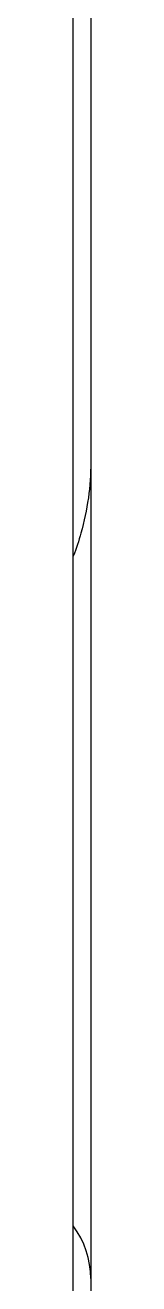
# Model space of a CAD drawing. Header units: metres. Extents: x 0 to 3575, y 0 to 842.
# Drawn here: x 2448.79 to 2449.02, y 522.65 to 538.89 of the extents above; entities that cross this region are included whole.
import ezdxf

# ---------------------------------------------------------------- set-up
doc = ezdxf.new("R2010")
doc.units = ezdxf.units.M
doc.layers.add('SCHEMATICS', color=7, linetype='Continuous')

msp = doc.modelspace()

# ---------------------------------------------------------------- linework, layer by layer
at = {"layer": 'SCHEMATICS', "color": 7}
for p, q in [((2448.792, 515.67), (2448.792, 737.973)), ((2449.018, 737.031), (2449.018, 516.469)), ((2449.018, 737.031), (2449.018, 516.469))]:
    msp.add_line(p, q, dxfattribs=at)
for points in [[(2449.018, 533.251), (2449.018, 533.193), (2449.016, 533.135), (2449.014, 533.077), (2449.01, 533.019), (2449.006, 532.961), (2449, 532.903), (2448.994, 532.846), (2448.987, 532.79)], [(2448.987, 532.79), (2448.978, 532.732), (2448.969, 532.675), (2448.958, 532.618), (2448.947, 532.561), (2448.935, 532.505), (2448.922, 532.449), (2448.907, 532.393), (2448.892, 532.337)], [(2448.892, 532.337), (2448.881, 532.3), (2448.87, 532.262), (2448.858, 532.224), (2448.846, 532.187), (2448.833, 532.15), (2448.821, 532.112), (2448.807, 532.076), (2448.793, 532.039)], [(2449.018, 522.718), (2449.014, 522.809), (2449.003, 522.899), (2448.985, 522.988), (2448.96, 523.075), (2448.928, 523.16), (2448.889, 523.242), (2448.844, 523.321), (2448.792, 523.396)]]:
    msp.add_lwpolyline(points, dxfattribs=at)

doc.saveas('drawing.dxf')
